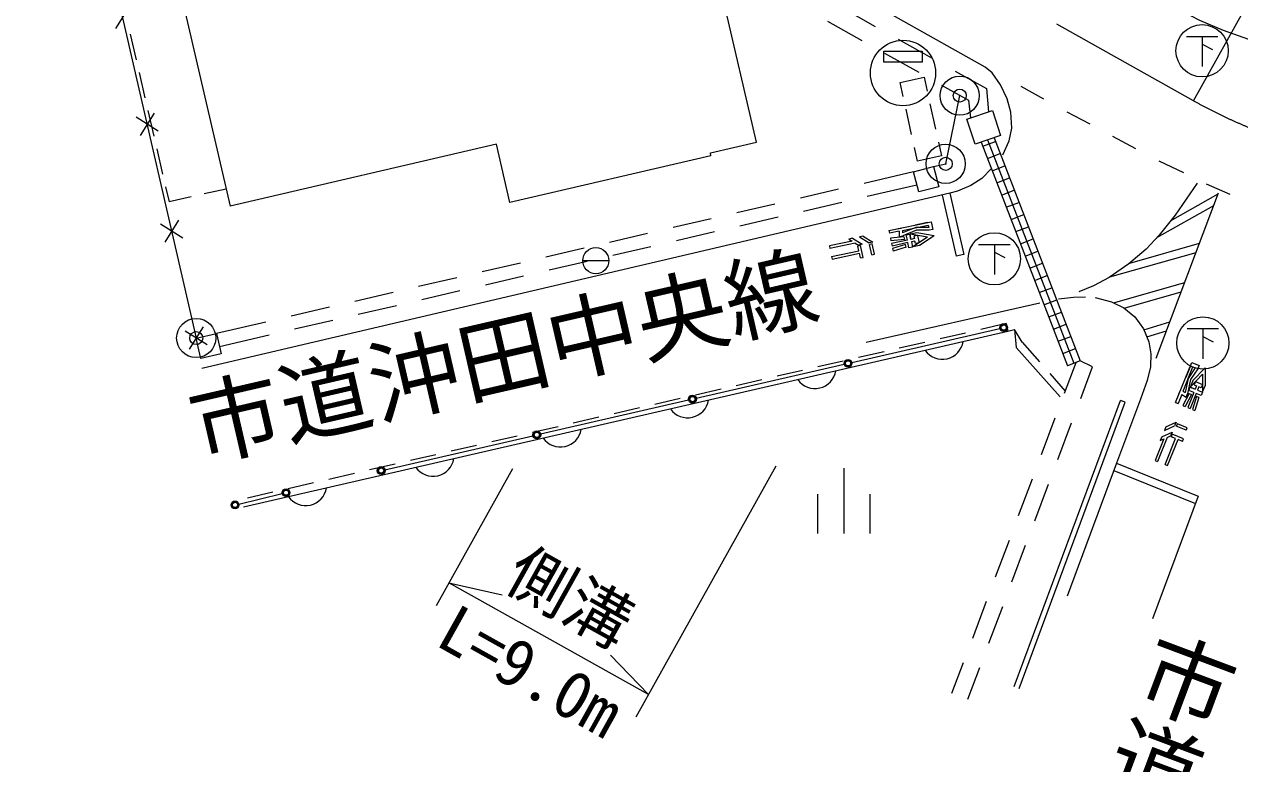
# Model space of a CAD drawing. Units: millimetres at full size, sheet at 1:1000; details may follow other scales. Extents: x 40000 to 680000, y 20000 to 380000.
# Drawn here: x 118251 to 164770, y 244233 to 272520 of the extents above; entities that cross this region are included whole.
import ezdxf
from ezdxf.enums import TextEntityAlignment as Align

# ---------------------------------------------------------------- set-up
doc = ezdxf.new("R2010")
doc.units = ezdxf.units.MM
doc.header["$LTSCALE"] = 1000
doc.header["$PDMODE"] = 32
doc.header["$PDSIZE"] = 500
doc.linetypes.add('CHAIN', pattern=[18.5, 12, -1.5, 3.5, -1.5])
for name, color, linetype, lineweight in [('M-BGD', 7, 'Continuous', 13), ('M-BGD-EXST', 7, 'Continuous', 13), ('M-BMK', 2, 'Continuous', 13), ('M-BMK-ROW', 30, 'Continuous', 13), ('M-STR-HTXT', 7, 'Continuous', 13), ('M-STR-STRC', 7, 'Continuous', 13)]:
    doc.layers.add(name, color=color, linetype=linetype, lineweight=lineweight)
doc.layers.add('M-BMK-HTXT', color=7, linetype='Continuous')
doc.styles.add('@ＭＳ ゴシック', font='')
doc.styles.add('ＭＳ ゴシック', font='')
doc.styles.get('@ＭＳ ゴシック').set_extended_font_data('@MS Gothic')
doc.styles.get('ＭＳ ゴシック').set_extended_font_data('MS Gothic')

msp = doc.modelspace()

# ---------------------------------------------------------------- linework, layer by layer
at = {"layer": 'M-BGD'}
for p, q in [((118251, 289144), (124831, 260518)), ((146277, 268010), (144891, 273977)), ((122277, 273210), (121746, 272363)), ((149515, 273176), (150824, 272443)), ((148999, 272640), (150307, 271907)), ((122302, 272143), (122528, 271168)), ((151696, 271954), (153005, 271220)), ((151154, 271491), (152612, 271491)), ((151154, 271075), (151154, 271491)), ((151180, 271418), (152488, 270684)), ((152612, 271491), (152612, 271075)), ((152612, 271075), (151154, 271075)), ((122642, 270681), (122868, 269707)), ((151772, 270295), (152690, 270498)), ((151890, 269765), (151772, 270295)), ((152690, 270498), (152807, 269968)), ((153877, 270731), (155077, 270059)), ((153360, 270196), (154396, 269615)), ((155077, 270059), (155162, 269170)), ((152915, 269480), (153132, 268503)), ((154396, 269615), (154461, 268939)), ((123375, 268432), (122527, 268962)), ((123216, 269121), (122686, 268273)), ((122981, 269220), (123207, 268246)), ((152214, 268300), (151998, 269277)), ((144509, 267601), (146277, 268010)), ((153240, 268015), (153357, 267485)), ((154936, 267853), (155421, 268040)), ((123320, 267759), (123546, 266785)), ((136322, 267933), (126131, 265560)), ((136839, 265704), (136322, 267933)), ((144534, 267490), (136839, 265704)), ((144534, 267490), (144509, 267601)), ((152440, 267282), (152322, 267812)), ((155116, 267387), (155601, 267574)), ((153357, 267485), (152440, 267282)), ((155296, 266921), (155782, 267107)), ((150391, 266448), (152285, 266886)), ((155477, 266454), (155962, 266641)), ((123660, 266298), (123790, 265735)), ((125979, 266219), (125129, 266031)), ((147955, 265883), (149417, 266222)), ((150514, 265942), (152414, 266382)), ((155657, 265988), (156142, 266174)), ((124640, 265923), (123790, 265735)), ((145520, 265319), (146981, 265658)), ((148079, 265378), (149540, 265717)), ((155837, 265522), (156323, 265708)), ((156017, 265055), (156503, 265242)), ((124315, 264342), (123467, 264873)), ((124156, 265031), (123626, 264184)), ((143084, 264755), (144546, 265093)), ((145643, 264814), (147104, 265152)), ((156198, 264589), (156683, 264775)), ((140649, 264191), (142110, 264529)), ((143208, 264250), (144669, 264588)), ((156378, 264123), (156863, 264309)), ((138213, 263627), (139675, 263965)), ((140772, 263686), (142233, 264024)), ((156558, 263656), (157044, 263843)), ((135778, 263062), (137239, 263401)), ((138336, 263121), (139798, 263460)), ((139625, 263479), (140625, 263479)), ((156739, 263190), (157224, 263376)), ((133342, 262498), (134804, 262837)), ((135901, 262557), (137362, 262896)), ((156919, 262723), (157404, 262910)), ((157099, 262257), (157585, 262443)), ((130907, 261934), (132368, 262273)), ((133465, 261993), (134927, 262331)), ((157279, 261791), (157765, 261977)), ((128471, 261370), (129933, 261708)), ((131030, 261429), (132491, 261767)), ((157460, 261324), (157945, 261511)), ((125603, 260705), (127497, 261144)), ((128594, 260865), (130056, 261203)), ((155834, 261068), (154859, 260844)), ((155834, 261068), (155901, 260775)), ((157640, 260858), (158126, 261044)), ((125255, 260253), (124407, 260783)), ((125096, 260942), (124566, 260094)), ((125720, 260199), (127620, 260639)), ((126646, 254055), (155901, 260775)), ((154274, 260709), (153300, 260486)), ((155901, 260775), (156149, 260844)), ((156445, 260355), (156149, 260844)), ((157820, 260392), (158306, 260578)), ((152715, 260351), (151740, 260127)), ((156445, 260355), (157108, 259606)), ((158001, 259925), (158486, 260112)), ((149596, 259635), (148622, 259411)), ((151156, 259993), (150181, 259769)), ((158064, 258404), (158507, 259584)), ((159139, 259420), (158666, 259645)), ((148037, 259277), (147062, 259053)), ((157506, 259157), (158096, 258490)), ((158685, 258208), (159139, 259420)), ((146477, 258918), (145503, 258694)), ((143359, 258202), (142384, 257978)), ((144918, 258560), (143943, 258336)), ((141799, 257844), (140825, 257620)), ((156140, 247182), (160204, 258134)), ((140240, 257485), (139265, 257262)), ((157186, 256063), (157713, 257468)), ((157807, 255867), (158333, 257272)), ((138680, 257127), (137706, 256903)), ((135562, 256411), (134587, 256187)), ((137121, 256769), (136146, 256545)), ((134002, 256053), (133028, 255829)), ((132443, 255694), (131468, 255470)), ((149613, 255540), (149613, 253040)), ((129324, 254978), (128350, 254754)), ((130884, 255336), (129909, 255112)), ((156308, 253723), (156835, 255127)), ((156929, 253527), (157455, 254931)), ((127765, 254620), (126790, 254396)), ((148613, 254540), (148613, 253040)), ((150613, 254540), (150613, 253040)), ((155430, 251382), (155957, 252786)), ((156051, 251186), (156577, 252590)), ((154552, 249041), (155079, 250446)), ((155173, 248845), (155699, 250250)), ((153758, 246925), (154201, 248105)), ((154367, 246697), (154821, 247909))]:
    msp.add_line(p, q, dxfattribs=at)
for points in [[(137459, 275834), (128154, 273690), (127947, 274564), (124241, 273700), (126131, 265560)], [(153055, 267077), (153517, 267183), (154054, 269792)], [(154874, 268014), (157469, 261312), (158181, 259459)], [(155121, 268096), (157712, 261406), (158424, 259552)], [(155368, 268178), (157955, 261499), (158666, 259645), (158181, 259459)], [(156149, 260844), (156220, 260156), (157896, 258264)], [(156327, 247112), (160391, 258064), (160204, 258134)]]:
    msp.add_lwpolyline(points, dxfattribs=at)
for points in [[(154328, 268895), (155303, 269217), (155619, 268261), (154644, 267938)], [(152485, 266106), (152287, 266881), (153055, 267077), (153253, 266302)], [(125006, 259736), (124831, 260518), (125604, 260692), (125780, 259909)]]:
    msp.add_lwpolyline(points, close=True, dxfattribs=at)
for centre, radius in [((151883, 270658), 1250), ((140125, 263479), 500)]:
    msp.add_circle(centre, radius, dxfattribs=at)
for centre in [(153386, 260518), (148513, 259399), (143640, 258279), (138767, 257160), (133894, 256041), (129021, 254921)]:
    msp.add_arc(centre, 812, 215.5573, 350.3175, dxfattribs=at)
at = {"layer": 'M-BGD-EXST'}
for p, q in [((162731, 272058), (163931, 272058)), ((163331, 272058), (163331, 270908)), ((163331, 271758), (163731, 271558)), ((154779, 264099), (155979, 264099)), ((155379, 264099), (155379, 262949)), ((155379, 263799), (155779, 263599)), ((162760, 260878), (163960, 260878)), ((163360, 260878), (163360, 259728)), ((163360, 260578), (163760, 260378))]:
    msp.add_line(p, q, dxfattribs=at)
for centre in [(163331, 271508), (155379, 263549), (163360, 260328)]:
    msp.add_circle(centre, 1000, dxfattribs=at)
at = {"layer": 'M-BMK'}
msp.add_line((163007, 269596), (157767, 272520), dxfattribs=at)
at = {"layer": 'M-BMK', "color": 7, "linetype": 'CHAIN'}
msp.add_arc((172752, 287061), 20000, 240.8389, 282.43, dxfattribs=at)
at = {"layer": 'M-BMK-ROW'}
for centre in [(154054, 269792), (153517, 267183), (124831, 260518)]:
    msp.add_circle(centre, 750, dxfattribs=at)
for p in [(154054, 269792), (153517, 267183), (124831, 260518)]:
    msp.add_point(p, dxfattribs=at)
at = {"layer": 'M-STR-HTXT'}
for p, q in [((163007, 269596), (172752, 287061)), ((136939, 255513), (134015, 250274)), ((147018, 255615), (141658, 246009)), ((142145, 246883), (134503, 251147)), ((134503, 251147), (136541, 250697)), ((142145, 246883), (140691, 248381))]:
    msp.add_line(p, q, dxfattribs=at)
at = {"layer": 'M-STR-STRC'}
for p, q in [((157276, 269656), (156405, 270141)), ((159053, 268700), (158170, 269164)), ((160801, 267757), (159912, 268229)), ((162627, 266833), (161692, 267282)), ((164408, 266013), (163503, 266408)), ((153388, 265988), (153920, 263653)), ((161577, 259748), (163959, 266067)), ((162126, 264999), (163946, 266031)), ((161604, 264359), (163781, 265593)), ((151340, 264626), (152960, 264967)), ((151678, 264697), (151812, 264726)), ((151678, 264697), (151711, 264704)), ((152373, 264741), (151870, 264538)), ((152825, 264938), (152352, 264839)), ((152866, 264743), (152373, 264741)), ((152960, 264967), (153022, 264673)), ((149935, 264229), (149066, 264046)), ((149956, 264336), (149813, 264306)), ((149813, 264306), (149935, 264229)), ((149956, 264336), (150322, 264106)), ((150361, 264421), (150218, 264391)), ((150218, 264391), (150584, 264161)), ((150361, 264421), (150727, 264191)), ((151340, 264626), (151361, 264528)), ((151732, 264606), (151361, 264528)), ((151918, 264390), (151402, 264333)), ((151402, 264333), (151422, 264235)), ((152050, 264265), (151443, 264137)), ((151732, 264606), (151739, 264404)), ((151739, 264404), (151874, 264432)), ((151867, 264635), (151870, 264538)), ((152394, 264642), (151874, 264432)), ((152185, 264293), (152144, 264489)), ((152414, 264545), (152162, 264492)), ((152821, 264375), (152162, 264492)), ((152320, 264321), (152185, 264293)), ((152821, 264375), (152265, 264003)), ((152435, 264444), (152300, 264415)), ((152300, 264415), (152320, 264321)), ((152887, 264645), (152394, 264642)), ((153073, 264428), (152414, 264545)), ((152435, 264444), (152496, 264158)), ((153073, 264428), (152517, 264056)), ((153022, 264673), (152887, 264645)), ((149066, 264046), (149086, 263948)), ((150057, 264152), (149086, 263948)), ((149152, 263639), (150198, 263858)), ((150057, 264152), (150179, 264076)), ((150261, 264059), (150160, 264038)), ((150198, 263858), (150160, 264038)), ((150322, 264106), (150179, 264076)), ((150357, 263602), (150261, 264059)), ((150727, 264191), (150584, 264161)), ((150707, 264119), (150606, 264097)), ((150688, 263706), (150606, 264097)), ((150789, 263727), (150707, 264119)), ((151443, 264137), (151463, 264039)), ((152071, 264167), (151463, 264039)), ((151484, 263941), (151505, 263843)), ((152000, 263999), (151505, 263843)), ((152341, 264223), (152206, 264195)), ((152206, 264195), (152247, 263999)), ((152517, 264056), (152265, 264003)), ((152361, 264129), (152341, 264223)), ((152496, 264158), (152361, 264129)), ((159800, 262856), (163103, 263796)), ((160570, 263387), (163235, 264145)), ((149152, 263639), (149172, 263541)), ((149172, 263541), (150218, 263760)), ((150256, 263581), (150218, 263760)), ((150256, 263581), (150357, 263602)), ((150688, 263706), (150789, 263727)), ((159943, 261861), (162666, 262637)), ((160352, 261666), (162534, 262287)), ((150479, 260357), (157121, 261861)), ((161101, 260838), (162102, 261142)), ((149926, 259583), (155591, 260884)), ((161215, 260559), (161969, 260788)), ((162316, 258047), (162937, 259581)), ((162937, 259581), (163215, 259469)), ((143969, 258216), (149634, 259516)), ((162885, 259453), (162704, 259006)), ((163069, 259379), (162797, 258968)), ((163350, 259136), (162885, 258654)), ((163163, 259341), (162890, 258930)), ((163446, 259375), (162982, 258893)), ((163215, 259469), (163163, 259341)), ((163350, 259136), (163349, 258467)), ((163446, 259375), (163445, 258706)), ((162797, 258968), (162685, 258438)), ((162890, 258930), (162775, 258382)), ((162982, 258893), (162885, 258654)), ((163078, 258854), (163026, 258726)), ((163026, 258726), (163116, 258690)), ((163116, 258690), (163064, 258563)), ((163078, 258854), (163349, 258745)), ((163208, 258653), (163157, 258525)), ((163297, 258617), (163208, 258653)), ((163349, 258745), (163297, 258617)), ((163445, 258706), (163349, 258467)), ((162551, 258361), (162409, 258009)), ((162445, 258366), (162497, 258494)), ((162445, 258366), (162458, 258398)), ((162551, 258361), (162723, 258254)), ((162834, 258395), (162594, 257934)), ((162603, 258489), (162685, 258438)), ((162723, 258254), (162775, 258382)), ((163012, 258435), (162779, 257859)), ((163105, 258397), (162872, 257822)), ((163064, 258563), (162878, 258638)), ((163205, 258245), (163057, 257747)), ((163157, 258525), (163342, 258450)), ((138012, 256848), (143677, 258149)), ((162316, 258047), (162409, 258009)), ((162594, 257934), (162687, 257897)), ((162779, 257859), (162872, 257822)), ((162964, 257784), (163057, 257747)), ((161941, 257120), (162335, 257295)), ((162335, 257295), (162280, 257159)), ((161786, 256736), (162180, 256911)), ((161886, 256984), (162280, 257159)), ((161941, 257120), (161886, 256984)), ((162180, 256911), (162125, 256776)), ((162185, 256835), (162146, 256739)), ((162618, 256660), (162185, 256835)), ((162384, 257238), (162345, 257142)), ((162716, 256992), (162345, 257142)), ((162755, 257088), (162384, 257238)), ((162716, 256992), (162755, 257088)), ((132054, 255481), (137719, 256781)), ((161862, 256659), (161529, 255836)), ((161994, 256717), (161622, 255798)), ((161786, 256736), (161731, 256601)), ((161731, 256601), (161862, 256659)), ((161915, 255679), (162316, 256670)), ((161994, 256717), (162125, 256776)), ((162008, 255642), (162409, 256633)), ((162316, 256670), (162146, 256739)), ((162579, 256564), (162409, 256633)), ((162579, 256564), (162618, 256660)), ((159947, 255447), (163079, 254185)), ((160051, 255728), (163185, 254466)), ((161529, 255836), (161622, 255798)), ((161915, 255679), (162008, 255642)), ((126462, 254168), (128123, 254566)), ((163185, 254466), (161427, 249776))]:
    msp.add_line(p, q, dxfattribs=at)
for points in [[(185769, 272314), (178550, 270737), (177205, 270488), (175960, 270332), (174808, 270284), (173608, 270304), (171908, 270445), (170366, 270646), (168881, 270943), (166243, 271619), (165124, 271939), (164148, 272283), (163248, 272665), (162212, 273198), (161072, 273829), (150357, 279817)], [(155708, 267522), (155947, 268058), (156044, 268549), (156010, 269164), (155871, 269672), (155618, 270203), (155298, 270662), (155034, 270882), (148796, 274389)], [(155267, 267005), (154899, 266624), (154475, 266354), (153968, 266136), (153680, 266056), (125047, 259348)], [(163145, 266442), (162296, 265213), (161690, 264449), (161186, 263915), (160532, 263354), (159771, 262836), (159179, 262513), (158612, 262283)], [(153680, 266056), (154213, 263720), (153920, 263653)], [(151867, 264635), (152845, 264840), (152866, 264743)], [(151918, 264390), (151939, 264292), (151422, 264235)], [(152050, 264265), (152009, 264460), (152144, 264489), (152185, 264293)], [(152000, 263999), (151980, 264097), (151484, 263941)], [(152247, 263999), (152112, 263971), (152071, 264167)], [(157836, 262020), (158411, 262077), (158869, 262088)], [(159244, 262066), (159866, 261897), (160341, 261675), (160753, 261333), (161089, 260868), (161291, 260371), (161368, 259918), (161354, 259421), (161226, 258899), (160968, 258176), (160051, 255728), (158168, 250640)], [(162603, 258489), (162978, 259416), (163069, 259379)], [(162834, 258395), (162927, 258357), (162687, 257897)], [(163012, 258435), (162827, 258510), (162878, 258638), (163064, 258563)], [(163205, 258245), (163112, 258283), (162964, 257784)], [(163342, 258450), (163290, 258322), (163105, 258397)]]:
    msp.add_lwpolyline(points, dxfattribs=at)
for centre, radius in [((155738, 260917), 150), ((155738, 260917), 120), ((155738, 260917), 100), ((149780, 259550), 150), ((149780, 259550), 120), ((149780, 259550), 100), ((143823, 258182), 150), ((143823, 258182), 120), ((143823, 258182), 100), ((137865, 256815), 150), ((137865, 256815), 120), ((137865, 256815), 100), ((131908, 255447), 150), ((131908, 255447), 120), ((131908, 255447), 100), ((128269, 254601), 150), ((128269, 254601), 120), ((128269, 254601), 100), ((126317, 254133), 150), ((126317, 254133), 120), ((126317, 254133), 100)]:
    msp.add_circle(centre, radius, dxfattribs=at)

# ---------------------------------------------------------------- texts
at = {"layer": 'M-BMK-HTXT'}
for s, rotation, style, p in [('市道沖田中央線', 12.985, 'ＭＳ ゴシック', (125111, 255066)), ('市道荒神堂線', 249.456, '@ＭＳ ゴシック', (161427, 249776))]:
    msp.add_text(s, height=2566, rotation=rotation, dxfattribs=dict(at, style=style)).set_placement(p, align=Align.BOTTOM_LEFT)
at = {"layer": 'M-STR-HTXT', "style": 'ＭＳ ゴシック'}
msp.add_text('側溝', height=1833, rotation=330.839, dxfattribs=at).set_placement((136252, 250539), align=Align.BOTTOM_LEFT)
msp.add_text('L=9.0m', height=1833, rotation=330.839, dxfattribs=at).set_placement((138080, 248578), align=Align.TOP_CENTER)

doc.saveas('drawing.dxf')
